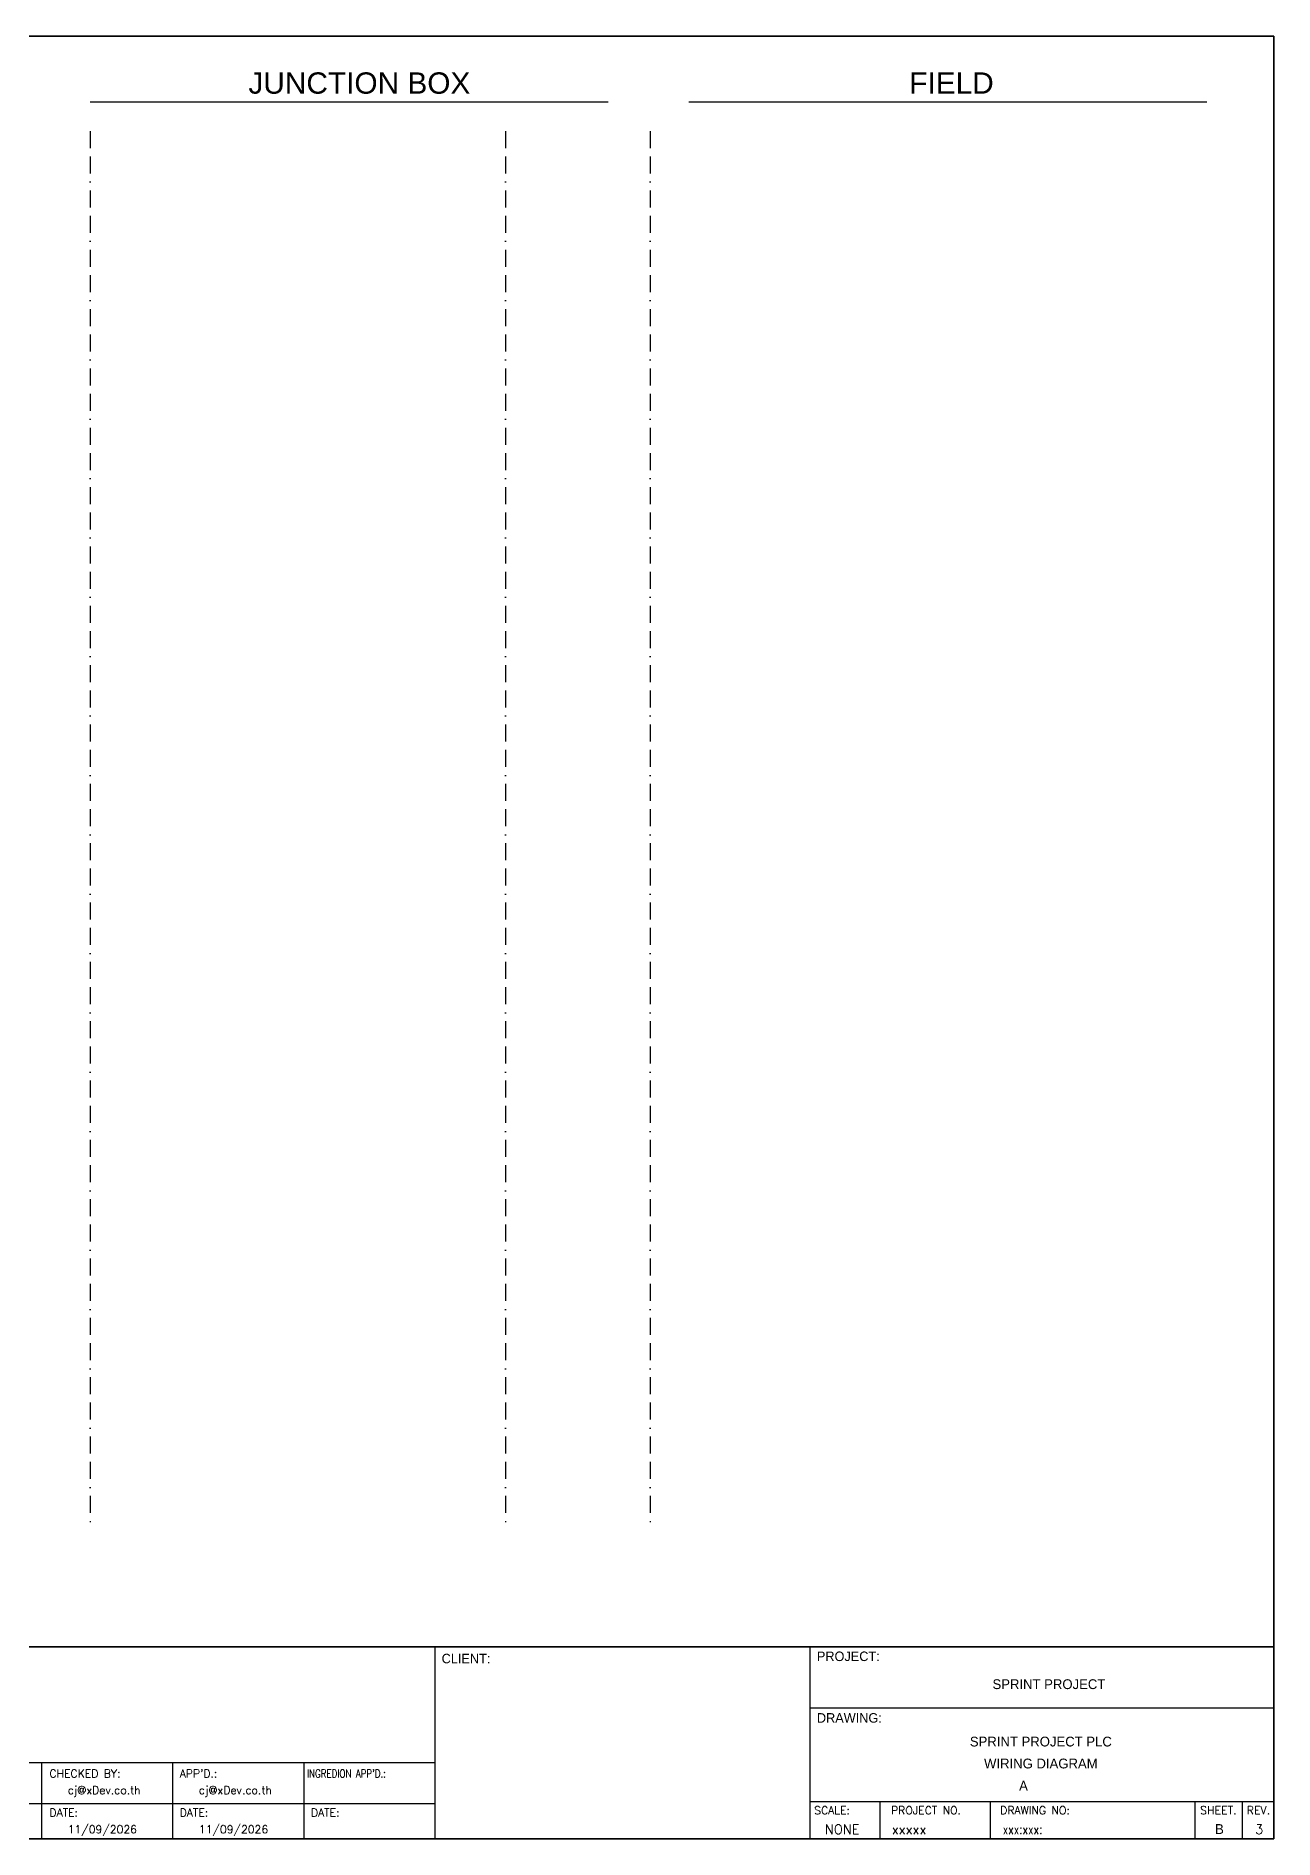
# Model space of a CAD drawing. Header units: millimetres. Extents: x 0 to 62600, y 0 to 14837.
# Drawn here: x 39777 to 41633, y 12017 to 14721 of the extents above; entities that cross this region are included whole.
import ezdxf
from ezdxf.enums import TextEntityAlignment as Align

# ---------------------------------------------------------------- set-up
doc = ezdxf.new("R2010")
doc.units = ezdxf.units.MM
doc.linetypes.add('BORDERX2', pattern=[88.9, 25.4, -12.7, 25.4, -12.7, 0, -12.7])
for name, color, linetype in [('GT_1', 9, 'Continuous'), ('HELPPOINT', 7, 'Continuous'), ('MEMBER', 7, 'Continuous'), ('x01001-FrameArea', 2, 'BORDERX2')]:
    doc.layers.add(name, color=color, linetype=linetype)
doc.styles.add('HTX11', font='O8111901')
doc.styles.add('ROMANS', font='romans.shx', dxfattribs={"width": 0.85, "height": 25})
doc.styles.get("Standard").update_dxf_attribs({"font": 'arial.ttf'})

msp = doc.modelspace()

# ---------------------------------------------------------------- linework, layer by layer
for p, q in [((39858, 14622.5), (40634.7, 14622.5)), ((40755.7, 14622.5), (41532.5, 14622.5))]:
    msp.add_line(p, q)
at = {"color": 4}
for p, q in [((41042, 12073), (41042, 12016.9)), ((41207.3, 12073), (41207.3, 12016.9))]:
    msp.add_line(p, q, dxfattribs=at)
at = {"color": 4, "ltscale": 0.5}
for p, q in [((41514.4, 12073), (41514.4, 12016.9)), ((41514.4, 12073), (41514.4, 12016.9)), ((41585.6, 12073), (41585.6, 12016.9)), ((41585.6, 12073), (41585.6, 12016.9))]:
    msp.add_line(p, q, dxfattribs=at)
at = {"layer": 'GT_1', "color": 4}
for p, q in [((40375.5, 12016.9), (40375.5, 12305)), ((40937.8, 12016.9), (40937.8, 12305)), ((40937.8, 12016.9), (40937.8, 12305)), ((40937.8, 12016.9), (40937.8, 12305)), ((40375.5, 12131.2), (39588.5, 12131.2)), ((39785.3, 12016.9), (39785.3, 12131.2)), ((39982, 12016.9), (39982, 12131.2)), ((40178.8, 12016.9), (40178.8, 12131.2)), ((40375.5, 12069.7), (39588.5, 12069.7)), ((40937.8, 12073), (41633, 12073))]:
    msp.add_line(p, q, dxfattribs=at)
at = {"layer": 'HELPPOINT', "color": 4, "lineweight": 35}
for p, q in [((37739.7, 14721.1), (41633, 14721.1)), ((37739.7, 14721.1), (41633, 14721.1)), ((41633, 14721.1), (41633, 12016.9)), ((41633, 14721.1), (41633, 12016.9)), ((41633, 12016.9), (37739.7, 12016.9)), ((41633, 12016.9), (37739.7, 12016.9))]:
    msp.add_line(p, q, dxfattribs=at)
at = {"layer": 'HELPPOINT', "color": 4}
for p, q in [((40937.8, 12213.4), (41633, 12213.4)), ((40937.8, 12213.4), (41633, 12213.4)), ((40937.8, 12073), (41633, 12073))]:
    msp.add_line(p, q, dxfattribs=at)
at = {"layer": 'MEMBER', "color": 4, "lineweight": 35}
msp.add_line((37739.7, 12305), (41633, 12305), dxfattribs=at)
msp.add_line((37739.7, 12305), (41633, 12305), dxfattribs=at)
at = {"layer": 'MEMBER', "color": 4}
for p, q in [((40937.8, 12213.4), (41633, 12213.4)), ((40937.8, 12213.4), (41633, 12213.4)), ((40937.8, 12073), (41633, 12073)), ((40937.8, 12073), (41633, 12073))]:
    msp.add_line(p, q, dxfattribs=at)
at = {"layer": 'x01001-FrameArea'}
for p, q in [((39857.9, 14578.4), (39857.9, 12491.9)), ((40481, 14578.4), (40481, 12491.9)), ((40697.8, 14578.4), (40697.8, 12491.9))]:
    msp.add_line(p, q, dxfattribs=at)

# ---------------------------------------------------------------- texts
at = {"color": 2}
for s, p in [('JUNCTION BOX', (40095.3, 14634.6)), ('FIELD', (41086.2, 14634.6))]:
    msp.add_text(s, height=32, dxfattribs=at).set_placement(p)
at = {"color": 4, "ltscale": 100, "style": 'HTX11'}
for s, p in [('SPRINT PROJECT', (41295.6, 12249)), ('SPRINT PROJECT PLC', (41283.5, 12162.9)), ('WIRING DIAGRAM', (41283.5, 12130))]:
    msp.add_text(s, height=14.693, dxfattribs=at).set_placement(p, align=Align.MIDDLE_CENTER)
at = {"style": 'HTX11'}
for tag, text, height, p in [('A', 'A', 14.8, (41257.5, 12096.7)), ('B', 'CHASSIS C1 SLOT 9', 14.821, (41551.3, 12031.7))]:
    msp.add_attdef(tag, text=text, height=height, dxfattribs=at).set_placement(p, align=Align.MIDDLE_CENTER)
at = {"layer": 'GT_1', "color": 4, "style": 'HTX11'}
for s, p in [('CLIENT:', (40385, 12280.3)), ('PROJECT:', (40947.7, 12283.7)), ('DRAWING:', (40947.7, 12191.3))]:
    msp.add_text(s, height=14.25, dxfattribs=at).set_placement(p)
at = {"layer": 'MEMBER', "color": 4, "ltscale": 0.8, "style": 'ROMANS'}
for s, height, p in [('CHECKED BY:', 11.875, (39797, 12109)), ("APP'D.:", 11.88, (39992.2, 12109)), ('cj@xDev.co.th', 11.875, (39824.3, 12084.1)), ('cj@xDev.co.th', 11.875, (40021, 12084.1)), ('DATE:', 11.88, (39797, 12050.4)), ('DATE:', 11.88, (39992.2, 12050.4)), ('DATE:', 11.88, (40189, 12050.4)), ('SCALE:', 11.88, (40943.7, 12053.9)), ('PROJECT NO.', 11.875, (41058.9, 12053.9)), ('DRAWING NO:', 11.875, (41222.6, 12053.9)), ('SHEET.', 12, (41522.4, 12053.9)), ('REV.', 12, (41592.3, 12053.9)), ('11/09/2026', 11.88, (39824.3, 12025.4)), ('11/09/2026', 11.88, (40021, 12025.4)), ('NONE', 14.23, (40959.7, 12024.2)), ('xxxxx', 14.23, (41060.1, 12024.2))]:
    msp.add_text(s, height=height, dxfattribs=at).set_placement(p)
at = {"layer": 'MEMBER', "color": 4, "ltscale": 0.8, "style": 'ROMANS', "width": 0.8}
for s, height, p in [("INGREDION APP'D.:", 11.875, (40183, 12109)), ('xxx:xxx:', 14.23, (41226.3, 12024.2))]:
    msp.add_text(s, height=height, dxfattribs=at).set_placement(p)
at = {"layer": 'MEMBER', "color": 4, "ltscale": 0.8, "style": 'ROMANS'}
msp.add_text('3', height=14.2, dxfattribs=at).set_placement((41610.9, 12024.2), align=Align.CENTER)

doc.saveas('drawing.dxf')
